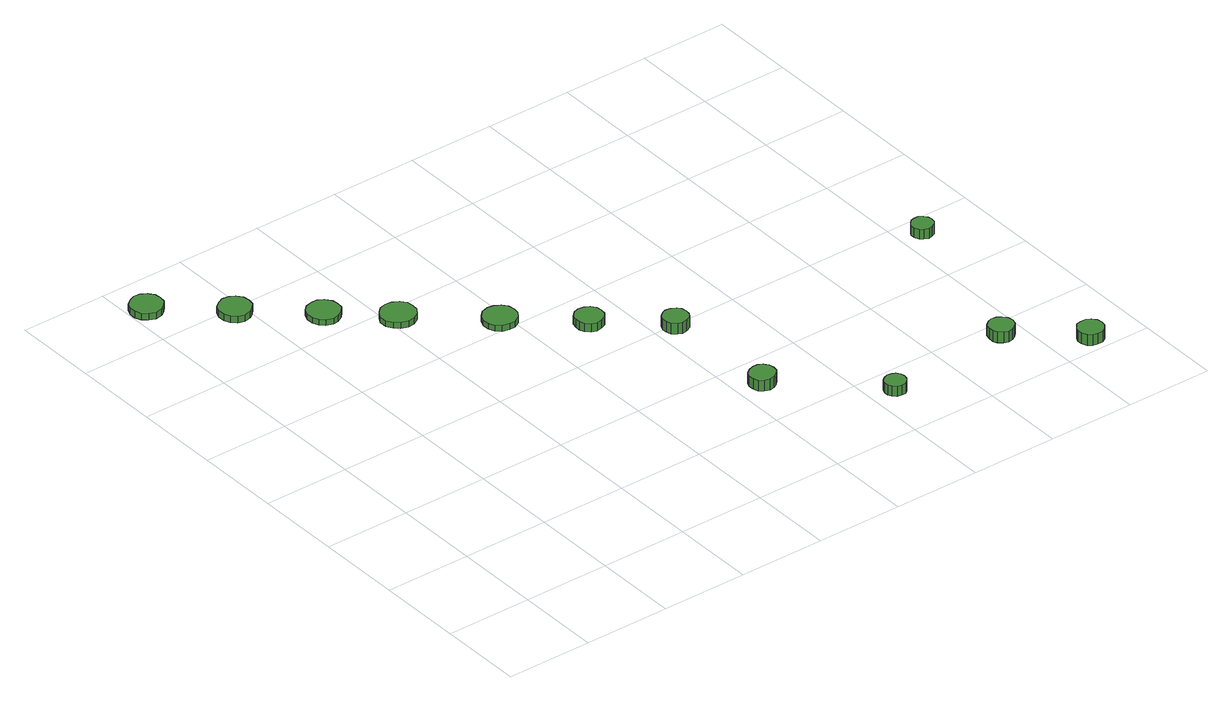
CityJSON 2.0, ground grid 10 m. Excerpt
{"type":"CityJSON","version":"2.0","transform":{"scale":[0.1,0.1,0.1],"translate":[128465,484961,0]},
"CityObjects":{
"tree1":{"type":"SolitaryVegetationObject","attributes":{"function":"something"},"geometry":[{"type":"MultiSurface","lod":"1","boundaries":[[[0,1,2,3,4,5,6,7,8,9,10,11,12,13,14]],[[15,16,17,18,19,20,21,22,23,24,25,26,27,28,29]],[[0,29,28,1]],[[1,28,27,2]],[[2,27,26,3]],[[3,26,25,4]],[[4,25,24,5]],[[5,24,23,6]],[[6,23,22,7]],[[7,22,21,8]],[[8,21,20,9]],[[9,20,19,10]],[[10,19,18,11]],[[11,18,17,12]],[[12,17,16,13]],[[13,16,15,14]],[[14,15,29,0]]]}]},
"tree2":{"type":"SolitaryVegetationObject","attributes":{"function":"something"},"geometry":[{"type":"MultiSurface","lod":"1","boundaries":[[[30,31,32,33,34,35,36,37,38,39,40,41,42,43,44]],[[45,46,47,48,49,50,51,52,53,54,55,56,57,58,59]],[[30,59,58,31]],[[31,58,57,32]],[[32,57,56,33]],[[33,56,55,34]],[[34,55,54,35]],[[35,54,53,36]],[[36,53,52,37]],[[37,52,51,38]],[[38,51,50,39]],[[39,50,49,40]],[[40,49,48,41]],[[41,48,47,42]],[[42,47,46,43]],[[43,46,45,44]],[[44,45,59,30]]]}]},
"tree3":{"type":"SolitaryVegetationObject","attributes":{"function":"something"},"geometry":[{"type":"MultiSurface","lod":"1","boundaries":[[[60,61,62,63,64,65,66,67,68,69,70,71,72,73,74]],[[75,76,77,78,79,80,81,82,83,84,85,86,87,88,89]],[[60,89,88,61]],[[61,88,87,62]],[[62,87,86,63]],[[63,86,85,64]],[[64,85,84,65]],[[65,84,83,66]],[[66,83,82,67]],[[67,82,81,68]],[[68,81,80,69]],[[69,80,79,70]],[[70,79,78,71]],[[71,78,77,72]],[[72,77,76,73]],[[73,76,75,74]],[[74,75,89,60]]]}]},
"tree4":{"type":"SolitaryVegetationObject","attributes":{"function":"something"},"geometry":[{"type":"MultiSurface","lod":"1","boundaries":[[[90,91,92,93,94,95,96,97,98,99,100,101,102,103,104]],[[105,106,107,108,109,110,111,112,113,114,115,116,117,118,119]],[[90,119,118,91]],[[91,118,117,92]],[[92,117,116,93]],[[93,116,115,94]],[[94,115,114,95]],[[95,114,113,96]],[[96,113,112,97]],[[97,112,111,98]],[[98,111,110,99]],[[99,110,109,100]],[[100,109,108,101]],[[101,108,107,102]],[[102,107,106,103]],[[103,106,105,104]],[[104,105,119,90]]]}]},
"tree5":{"type":"SolitaryVegetationObject","attributes":{"function":"something"},"geometry":[{"type":"MultiSurface","lod":"1","boundaries":[[[120,121,122,123,124,125,126,127,128,129,130,131,132,133,134]],[[135,136,137,138,139,140,141,142,143,144,145,146,147,148,149]],[[120,149,148,121]],[[121,148,147,122]],[[122,147,146,123]],[[123,146,145,124]],[[124,145,144,125]],[[125,144,143,126]],[[126,143,142,127]],[[127,142,141,128]],[[128,141,140,129]],[[129,140,139,130]],[[130,139,138,131]],[[131,138,137,132]],[[132,137,136,133]],[[133,136,135,134]],[[134,135,149,120]]]}]},
"tree6":{"type":"SolitaryVegetationObject","attributes":{"function":"something"},"geometry":[{"type":"MultiSurface","lod":"1","boundaries":[[[150,151,152,153,154,155,156,157,158,159,160,161,162,163,164]],[[165,166,167,168,169,170,171,172,173,174,175,176,177,178,179]],[[150,179,178,151]],[[151,178,177,152]],[[152,177,176,153]],[[153,176,175,154]],[[154,175,174,155]],[[155,174,173,156]],[[156,173,172,157]],[[157,172,171,158]],[[158,171,170,159]],[[159,170,169,160]],[[160,169,168,161]],[[161,168,167,162]],[[162,167,166,163]],[[163,166,165,164]],[[164,165,179,150]]]}]},
"tree7":{"type":"SolitaryVegetationObject","attributes":{"function":"something"},"geometry":[{"type":"MultiSurface","lod":"1","boundaries":[[[180,181,182,183,184,185,186,187,188,189,190,191,192,193,194]],[[195,196,197,198,199,200,201,202,203,204,205,206,207,208,209]],[[180,209,208,181]],[[181,208,207,182]],[[182,207,206,183]],[[183,206,205,184]],[[184,205,204,185]],[[185,204,203,186]],[[186,203,202,187]],[[187,202,201,188]],[[188,201,200,189]],[[189,200,199,190]],[[190,199,198,191]],[[191,198,197,192]],[[192,197,196,193]],[[193,196,195,194]],[[194,195,209,180]]]}]},
"tree8":{"type":"SolitaryVegetationObject","attributes":{"function":"something"},"geometry":[{"type":"MultiSurface","lod":"1","boundaries":[[[210,211,212,213,214,215,216,217,218,219,220,221,222,223,224]],[[225,226,227,228,229,230,231,232,233,234,235,236,237,238,239]],[[210,239,238,211]],[[211,238,237,212]],[[212,237,236,213]],[[213,236,235,214]],[[214,235,234,215]],[[215,234,233,216]],[[216,233,232,217]],[[217,232,231,218]],[[218,231,230,219]],[[219,230,229,220]],[[220,229,228,221]],[[221,228,227,222]],[[222,227,226,223]],[[223,226,225,224]],[[224,225,239,210]]]}]},
"tree9":{"type":"SolitaryVegetationObject","attributes":{"function":"something"},"geometry":[{"type":"MultiSurface","lod":"1","boundaries":[[[240,241,242,243,244,245,246,247,248,249,250,251,252,253,254]],[[255,256,257,258,259,260,261,262,263,264,265,266,267,268,269]],[[240,269,268,241]],[[241,268,267,242]],[[242,267,266,243]],[[243,266,265,244]],[[244,265,264,245]],[[245,264,263,246]],[[246,263,262,247]],[[247,262,261,248]],[[248,261,260,249]],[[249,260,259,250]],[[250,259,258,251]],[[251,258,257,252]],[[252,257,256,253]],[[253,256,255,254]],[[254,255,269,240]]]}]},
"tree10":{"type":"SolitaryVegetationObject","attributes":{"function":"something"},"geometry":[{"type":"MultiSurface","lod":"1","boundaries":[[[270,271,272,273,274,275,276,277,278,279,280,281,282,283,284]],[[285,286,287,288,289,290,291,292,293,294,295,296,297,298,299]],[[270,299,298,271]],[[271,298,297,272]],[[272,297,296,273]],[[273,296,295,274]],[[274,295,294,275]],[[275,294,293,276]],[[276,293,292,277]],[[277,292,291,278]],[[278,291,290,279]],[[279,290,289,280]],[[280,289,288,281]],[[281,288,287,282]],[[282,287,286,283]],[[283,286,285,284]],[[284,285,299,270]]]}]},
"tree11":{"type":"SolitaryVegetationObject","attributes":{"function":"something"},"geometry":[{"type":"MultiSurface","lod":"1","boundaries":[[[300,301,302,303,304,305,306,307,308,309,310,311,312,313,314]],[[315,316,317,318,319,320,321,322,323,324,325,326,327,328,329]],[[300,329,328,301]],[[301,328,327,302]],[[302,327,326,303]],[[303,326,325,304]],[[304,325,324,305]],[[305,324,323,306]],[[306,323,322,307]],[[307,322,321,308]],[[308,321,320,309]],[[309,320,319,310]],[[310,319,318,311]],[[311,318,317,312]],[[312,317,316,313]],[[313,316,315,314]],[[314,315,329,300]]]}]},
"tree12":{"type":"SolitaryVegetationObject","attributes":{"function":"something"},"geometry":[{"type":"MultiSurface","lod":"1","boundaries":[[[330,331,332,333,334,335,336,337,338,339,340,341,342,343,344]],[[345,346,347,348,349,350,351,352,353,354,355,356,357,358,359]],[[330,359,358,331]],[[331,358,357,332]],[[332,357,356,333]],[[333,356,355,334]],[[334,355,354,335]],[[335,354,353,336]],[[336,353,352,337]],[[337,352,351,338]],[[338,351,350,339]],[[339,350,349,340]],[[340,349,348,341]],[[341,348,347,342]],[[342,347,346,343]],[[343,346,345,344]],[[344,345,359,330]]]}]}
},
"vertices":[
[38,653,9],[37,660,9],[32,666,9],[26,670,9],[18,671,9],[11,668,9],[5,663,9],[2,656,9],[2,649,9],[5,642,9],[11,637,9],[18,634,9],[26,635,9],[32,639,9],[37,645,9],[37,645,1],[32,639,1],[26,635,1],[18,634,1],[11,637,1],[5,642,1],[2,649,1],[2,656,1],[5,663,1],[11,668,1],[18,671,1],[26,670,1],[32,666,1],[37,660,1],[38,653,1],
[106,593,9],[105,601,9],[100,607,9],[94,611,9],[86,612,9],[79,609,9],[73,604,9],[70,597,9],[70,589,9],[73,582,9],[79,577,9],[86,575,9],[94,576,9],[100,580,9],[105,586,9],[105,586,1],[100,580,1],[94,576,1],[86,575,1],[79,577,1],[73,582,1],[70,589,1],[70,597,1],[73,604,1],[79,609,1],[86,612,1],[94,611,1],[100,607,1],[105,601,1],[106,593,1],
[174,534,8],[173,541,8],[168,548,8],[161,552,8],[154,552,8],[146,550,8],[141,545,8],[138,538,8],[138,530,8],[141,523,8],[146,518,8],[154,515,8],[161,516,8],[168,520,8],[173,526,8],[173,526,1],[168,520,1],[161,516,1],[154,515,1],[146,518,1],[141,523,1],[138,530,1],[138,538,1],[141,545,1],[146,550,1],[154,552,1],[161,552,1],[168,548,1],[173,541,1],[174,534,1],
[232,484,8],[231,492,8],[226,498,8],[219,502,8],[211,503,8],[203,501,8],[197,495,8],[193,488,8],[193,479,8],[197,472,8],[203,467,8],[211,464,8],[219,465,8],[226,469,8],[231,476,8],[231,476,1],[226,469,1],[219,465,1],[211,464,1],[203,467,1],[197,472,1],[193,479,1],[193,488,1],[197,495,1],[203,501,1],[211,503,1],[219,502,1],[226,498,1],[231,492,1],[232,484,1],
[309,415,8],[308,423,8],[303,429,8],[296,433,8],[289,434,8],[281,432,8],[275,426,8],[272,419,8],[272,411,8],[275,404,8],[281,399,8],[289,397,8],[296,397,8],[303,401,8],[308,408,8],[308,408,1],[303,401,1],[296,397,1],[289,397,1],[281,399,1],[275,404,1],[272,411,1],[272,419,1],[275,426,1],[281,432,1],[289,434,1],[296,433,1],[303,429,1],[308,423,1],[309,415,1],
[375,356,11],[374,362,11],[370,368,11],[364,371,11],[357,372,11],[351,370,11],[346,365,11],[344,359,11],[344,353,11],[346,347,11],[351,342,11],[357,340,11],[364,341,11],[370,344,11],[374,349,11],[374,349,1],[370,344,1],[364,341,1],[357,340,1],[351,342,1],[346,347,1],[344,353,1],[344,359,1],[346,365,1],[351,370,1],[357,372,1],[364,371,1],[370,368,1],[374,362,1],[375,356,1],
[443,159,17],[442,165,17],[438,170,17],[433,173,17],[427,173,17],[421,171,17],[416,167,17],[414,162,17],[414,156,17],[416,150,17],[421,146,17],[427,144,17],[433,145,17],[438,148,17],[442,153,17],[442,153,4],[438,148,4],[433,145,4],[427,144,4],[421,146,4],[416,150,4],[414,156,4],[414,162,4],[416,167,4],[421,171,4],[427,173,4],[433,173,4],[438,170,4],[442,165,4],[443,159,4],
[439,298,14],[438,304,14],[435,308,14],[429,311,14],[423,312,14],[418,310,14],[413,306,14],[411,301,14],[411,295,14],[413,289,14],[418,285,14],[423,283,14],[429,284,14],[435,287,14],[438,292,14],[438,292,1],[435,287,1],[429,284,1],[423,283,1],[418,285,1],[413,289,1],[411,295,1],[411,301,1],[413,306,1],[418,310,1],[423,312,1],[429,311,1],[435,308,1],[438,304,1],[439,298,1],
[539,66,16],[538,71,16],[535,75,16],[531,77,16],[526,78,16],[521,76,16],[517,73,16],[515,68,16],[515,63,16],[517,59,16],[521,55,16],[526,54,16],[531,54,16],[535,57,16],[538,61,16],[538,61,4],[535,57,4],[531,54,4],[526,54,4],[521,55,4],[517,59,4],[515,63,4],[515,68,4],[517,73,4],[521,76,4],[526,78,4],[531,77,4],[535,75,4],[538,71,4],[539,66,4],
[688,78,16],[687,84,16],[683,89,16],[678,92,16],[672,93,16],[667,91,16],[662,87,16],[660,81,16],[660,75,16],[662,70,16],[667,66,16],[672,64,16],[678,65,16],[683,68,16],[687,72,16],[687,72,3],[683,68,3],[678,65,3],[672,64,3],[667,66,3],[662,70,3],[660,75,3],[660,81,3],[662,87,3],[667,91,3],[672,93,3],[678,92,3],[683,89,3],[687,84,3],[688,78,3],
[757,19,16],[756,25,16],[752,30,16],[747,33,16],[741,33,16],[735,32,16],[731,27,16],[728,22,16],[728,16,16],[731,10,16],[735,6,16],[741,5,16],[747,5,16],[752,8,16],[756,13,16],[756,13,3],[752,8,3],[747,5,3],[741,5,3],[735,6,3],[731,10,3],[728,16,3],[728,22,3],[731,27,3],[735,32,3],[741,33,3],[747,33,3],[752,30,3],[756,25,3],[757,19,3],
[732,267,21],[731,272,21],[728,276,21],[724,279,21],[719,279,21],[714,278,21],[710,274,21],[708,270,21],[708,265,21],[710,260,21],[714,257,21],[719,255,21],[724,256,21],[728,258,21],[731,262,21],[731,262,9],[728,258,9],[724,256,9],[719,255,9],[714,257,9],[710,260,9],[708,265,9],[708,270,9],[710,274,9],[714,278,9],[719,279,9],[724,279,9],[728,276,9],[731,272,9],[732,267,9]
]}
